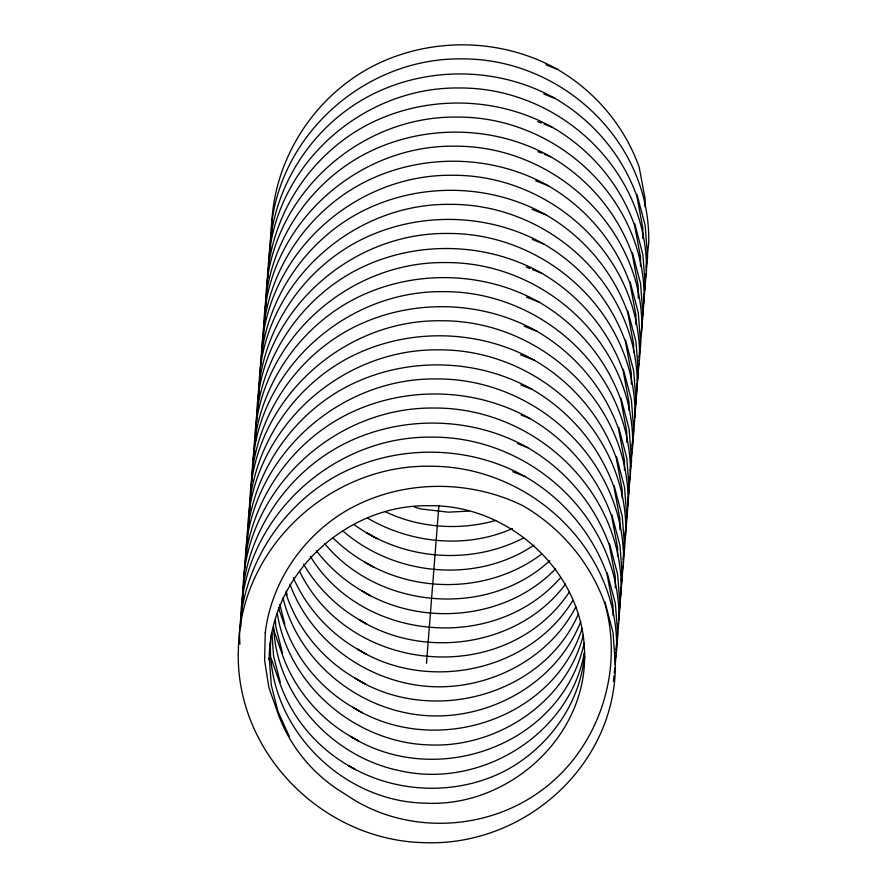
<?xml version="1.0" encoding="UTF-8"?>
<svg xmlns="http://www.w3.org/2000/svg" width="887" height="887" viewBox="0 0 887 887"><rect width="100%" height="100%" fill="white"/><g stroke="black" fill="none" stroke-linecap="round" stroke-linejoin="round"><path stroke-width="1.33" d="M426.481 663.332L438.877 505.956M270.735 641.19L270.313 645.237L270.446 643.618C268.007 727.673 341.972 801.87 425.394 803.134C506.865 807.58 584.788 739.215 584.633 656.369L584.5 657.988C586.673 574.964 510.757 504.259 428.975 505.745C345.608 503.993 269.16 575.707 269.171 659.784L269.293 658.165L271.289 685.207L277.997 711.518L289.217 736.31M271.012 638.496L271.577 633.107M584.622 652.832C581.362 702.559 548.887 747.464 505.424 770.648C456.495 796.027 395.458 793.688 348.236 765.481A157.42 153.129 4.5 0 1 280.159 684.032L271.2 658.476M646.179 267.175L646.756 261.709M647.033 258.971L648.73 242.317C650.47 141.221 561.659 58.475 462.16 58.897C361.452 57.267 271.078 141.321 270.446 243.005L270.723 250.023M644.461 287.2L644.893 283.097M645.326 278.995L645.891 273.518M646.179 270.79L647.588 256.864L645.137 225.309L637.01 194.619M643.463 300.383L644.173 293.542M644.461 290.803L646.446 271.411C648.175 170.315 559.364 87.569 459.865 87.99C359.168 86.361 268.783 170.415 268.162 272.109L268.329 277.764M642.598 312.191L643.175 306.725M643.463 303.986L645.304 285.958L642.842 254.403L634.726 223.712M641.744 323.999L642.31 318.533M642.598 315.794L644.15 300.505C645.891 199.409 557.08 116.663 457.581 117.084C356.873 115.454 266.499 199.508 265.867 301.203L266.045 306.858M640.026 344.023L640.458 339.921M640.88 335.818L643.008 315.051L640.558 283.496L632.431 252.806M639.028 357.206L639.594 351.729M640.026 347.626L641.866 329.598C643.596 228.502 554.785 145.756 455.286 146.189C354.589 144.548 264.204 228.602 263.583 330.297L263.849 337.304M638.163 369.014L638.74 363.548M639.017 360.809L640.724 344.145L638.263 312.59L630.147 281.911M636.445 389.027L637.021 383.561M637.309 380.822L637.875 375.356M638.163 372.618L639.571 358.692C641.312 257.596 552.501 174.85 453.002 175.282C352.294 173.641 261.92 257.707 261.288 359.39L261.366 363.703M635.591 400.846L636.156 395.369M636.445 392.642L638.429 373.239L635.979 341.683L627.852 311.004M634.593 414.029L635.159 408.552M635.591 404.45L637.287 387.785C639.017 286.689 550.206 203.955 450.707 204.376C349.999 202.735 259.625 286.8 259.004 388.484L259.37 396.844M632.874 434.042L633.44 428.576M633.728 425.838L634.305 420.371M634.582 417.633L636.134 402.343L633.684 370.777L625.568 340.098M632.01 445.851L632.586 440.384M632.874 437.646L634.992 416.89C636.733 315.794 547.922 233.048 448.423 233.469C347.715 231.84 257.341 315.894 256.709 417.577L256.786 421.89M631.156 457.67L631.721 452.193M632.01 449.465L633.85 431.437L631.389 399.882L623.273 369.192M629.293 479.058L629.582 476.319M630.147 470.853L630.724 465.376M631.145 461.273L632.708 445.984C634.438 344.888 545.627 262.142 446.128 262.563C345.42 260.933 255.046 344.988 254.425 446.671L254.691 453.689M628.439 490.866L629.005 485.4M629.293 482.661L629.859 477.184M630.147 474.456L631.555 460.53L629.105 428.975L620.989 398.285M627.575 502.674L628.151 497.208M628.428 494.469L630.413 475.077C632.154 373.981 543.343 291.235 443.844 291.657C343.136 290.027 252.762 374.081 252.13 475.776L252.307 481.43M626.721 514.493L627.286 509.016M627.575 506.289L629.271 489.624L626.81 458.069L618.694 427.379M624.858 535.881L625.424 530.404M625.712 527.665L626.289 522.199M626.71 518.097L628.129 504.171C629.859 403.075 541.048 320.329 441.549 320.761C340.841 319.12 250.467 403.175 249.846 504.869L250.012 510.524M623.993 547.689L624.57 542.223M624.858 539.484L626.976 518.718L624.526 487.163L616.41 456.483M623.14 559.497L623.705 554.031M623.993 551.293L625.834 533.264C627.575 432.169 538.764 349.423 439.253 349.855C338.557 348.214 248.183 432.279 247.551 533.963L247.928 542.323M621.277 580.885L621.565 578.147M622.275 571.317L622.851 565.839M623.14 563.112L624.692 547.811L622.231 516.256L614.114 485.577M620.423 592.704L620.989 587.227M621.277 584.489L621.854 579.023M622.275 574.92L623.55 562.358C625.28 461.262 536.469 378.527 436.969 378.949C336.262 377.308 245.887 461.373 245.267 563.057L245.333 567.37M619.558 604.513L620.135 599.047M620.423 596.308L622.397 576.905L619.946 545.35L611.819 514.671M618.705 616.321L619.126 612.218M619.558 608.116L621.255 591.463C622.996 490.367 534.185 407.621 434.674 408.042C333.978 406.412 243.603 490.467 242.971 592.15L243.348 600.51M616.842 637.709L617.419 632.243M617.84 628.14L618.416 622.663M618.694 619.935L620.113 606.009L617.651 574.454L609.535 543.764M615.988 649.528L616.554 644.051M616.842 641.312L618.971 620.556C620.7 519.46 531.89 436.714 432.39 437.136C331.683 435.506 241.308 519.56 240.687 621.244L240.854 626.909M615.123 661.336L615.7 655.859M615.977 653.131L617.818 635.103L615.367 603.548L607.24 572.858M613.405 681.349L613.981 675.883M614.27 673.144L614.835 667.678M615.123 664.94L616.676 649.65C618.416 548.554 529.606 465.808 430.095 466.229C329.399 464.6 239.024 548.654 238.392 650.348L238.27 651.956C235.975 753.628 323.522 840.676 424.274 842.65C523.518 846.619 614.591 766.734 615.401 665.815L613.072 632.642L604.956 601.951M582.149 628.395C552.668 721.275 433.477 757.864 352.815 707.294A157.42 153.129 4.5 0 1 284.738 625.845L278.463 607.95M583.347 634.959C566.483 701.983 497.917 747.686 429.973 744.947C356.718 743.228 289.084 686.593 277.343 613.782M584.156 642.864C562.391 744.958 436.836 790.284 350.52 736.387A157.42 153.129 4.5 0 1 282.443 654.939L273.484 629.371M584.189 653.42C569.099 735.179 480.299 788.887 400.425 770.825C332.692 757.387 276.345 696.483 273.628 626.688M575.896 606.73C549.618 658.043 491.476 688.434 434.552 686.749C371.742 684.764 311.792 643.674 289.982 584.311M578.324 614.203C542.212 696.772 429.862 725.522 355.099 678.2A157.42 153.129 4.5 0 1 287.022 596.751L285.681 592.915M580.741 621.665C553.943 689.498 475.443 727.85 405.004 712.638C347.405 700.675 296.835 655.615 282.986 597.838M565.562 584.056C519.15 646.346 424.895 660.238 359.678 620.013A157.42 153.129 4.5 0 1 303.531 564.11M569.221 592.239C504.703 688.345 349.644 674.22 299.562 571.328M572.869 600.432C529.406 671.803 427.512 692.869 357.394 649.107A157.42 153.129 4.5 0 1 293.287 577.625M549.829 560.673C487.03 618.682 378.616 609.158 324.653 543.587M555.561 568.866C506.144 619.869 421.957 627.442 361.974 590.908A157.42 153.129 4.5 0 1 316.36 550.727M560.296 577.98C494.247 653.198 362.328 641.423 310.262 556.216M533.919 545.183C476.53 583.857 394.959 576.151 343.18 531.169M541.835 553.92C491.21 592.206 418.309 594.379 364.269 561.815A157.42 153.129 4.5 0 1 332.969 537.877M512.398 528.563C466.229 549.064 410.892 543.52 367.695 518.174M523.74 537.888C474.822 563.267 413.785 560.928 366.553 532.721A157.42 153.129 4.5 0 1 353.957 524.55M495.733 520.447C459.355 530.792 418.997 527.976 384.88 511.5M468.791 511.089L448.301 512.176L421.037 508.972L414.44 507.031M546.059 64.895L557.479 69.397A188.909 183.764 4.5 0 1 639.172 167.144L645.049 198.566L645.082 206.804M543.775 93.989L555.195 98.501A188.909 183.764 4.5 0 1 636.888 196.238L642.753 227.671L642.809 238.636M537.677 121.586L541.48 123.082M544.019 124.091L552.9 127.595A188.909 183.764 4.5 0 1 634.593 225.331L640.469 256.764L640.514 266.366M537.932 151.677L541.735 153.185M544.274 154.183L550.616 156.689A188.909 183.764 4.5 0 1 632.309 254.425L638.174 285.858L638.23 298.198M535.637 180.782L548.321 185.782A188.909 183.764 4.5 0 1 630.014 283.518L635.89 314.952L635.935 324.553M532.078 209.376L546.037 214.876A188.909 183.764 4.5 0 1 627.73 312.623L633.595 344.045L633.628 352.272M532.322 239.468L543.742 243.969A188.909 183.764 4.5 0 1 625.435 341.717L631.3 373.139L631.356 384.115M526.235 267.065L530.038 268.561M532.577 269.57L541.447 273.074A188.909 183.764 4.5 0 1 623.151 370.81L629.016 402.243L629.049 410.47M526.479 297.156L539.163 302.168A188.909 183.764 4.5 0 1 620.856 399.904L626.721 431.337L626.776 442.303M524.184 326.25L536.868 331.261A188.909 183.764 4.5 0 1 618.572 428.998L624.437 460.431L624.481 470.032M520.625 354.844L534.584 360.355A188.909 183.764 4.5 0 1 616.277 458.091L622.142 489.524L622.186 497.751M520.88 384.947L532.289 389.448A188.909 183.764 4.5 0 1 613.992 487.185L619.858 518.618L619.902 529.594M521.124 415.038L530.005 418.542A188.909 183.764 4.5 0 1 611.697 516.289L617.563 547.711L617.607 555.938M517.564 443.633L527.71 447.647A188.909 183.764 4.5 0 1 609.402 545.383L615.279 576.816L615.323 587.782M512.741 471.729L525.426 476.74A188.909 183.764 4.5 0 1 607.118 574.477L612.984 605.91L613.028 615.5M557.479 69.397C499.813 36.899 426.425 36.711 368.438 68.543C311.082 100.353 272.686 162.698 271.599 228.458L271.865 235.476M555.195 98.501C497.529 65.993 424.13 65.804 366.143 97.637C308.787 129.458 270.402 191.792 269.304 257.552L269.382 261.865M552.9 127.595C495.234 95.086 421.846 94.898 363.858 126.73C306.503 158.551 268.107 220.885 267.02 286.656L267.386 295.016M550.616 156.689C492.95 124.18 419.551 124.003 361.563 155.824C304.208 187.645 265.823 249.979 264.725 315.75L264.803 320.063M548.321 185.782C490.655 153.274 417.267 153.096 359.279 184.917C301.913 216.738 263.528 279.083 262.441 344.843L262.707 351.851M546.037 214.876C488.36 182.378 414.972 182.19 356.984 214.011C299.629 245.832 261.244 308.177 260.146 373.937L260.323 379.603M543.742 243.969C486.076 211.472 412.688 211.283 354.7 243.105C297.333 274.926 258.949 337.271 257.862 403.031L258.028 408.696M541.447 273.074C483.781 240.565 410.393 240.377 352.405 272.209C295.049 304.03 256.665 366.364 255.567 432.124L255.944 440.484M539.163 302.168C481.497 269.659 408.109 269.471 350.121 301.303C292.754 333.124 254.369 395.458 253.283 461.229L253.349 465.542M536.868 331.261C479.202 298.753 405.814 298.564 347.826 330.396C290.47 362.218 252.085 424.551 250.988 490.323L251.354 498.682M534.584 360.355C476.918 327.846 403.53 327.669 345.542 359.49C288.175 391.311 249.79 453.656 248.693 519.416L248.77 523.729M532.289 389.448C474.623 356.951 401.234 356.762 343.247 388.584C285.891 420.405 247.506 482.75 246.409 548.51L246.575 554.175M530.005 418.542C472.339 386.045 398.95 385.856 340.963 417.677C283.596 449.498 245.211 511.843 244.113 577.603L244.391 584.611M527.71 447.647C470.043 415.138 396.655 414.95 338.668 446.782C281.312 478.603 242.927 540.937 241.829 606.697L241.896 611.01M525.426 476.74C467.759 444.232 394.371 444.043 336.373 475.875C279.017 507.697 240.632 570.031 239.534 635.802L239.911 644.15M377.308 538.908L366.553 532.721L375.811 538.065M373.826 567.325L364.269 561.815L372.363 566.494M370.345 595.731L361.974 590.908L370.079 595.587M366.852 624.138L359.678 620.013L366.63 624.016M365.766 653.919L357.394 649.107L366.653 654.44M365.865 684.387L355.099 678.2L364.357 683.544M362.373 712.793L352.815 707.294L362.073 712.638M358.891 741.21L350.52 736.387L358.625 741.066M355.41 769.617L348.236 765.481L355.177 769.495M286.146 591.186L287.155 595.133M279.826 604.49L284.86 624.226M282.576 653.32L275.868 627.009L275.369 620.257M280.281 682.425L273.573 656.103L271.888 633.13M265.246 632.786L264.614 660.516L268.905 687.569L277.864 713.137A157.42 153.129 4.5 0 0 345.941 794.586C401.756 833.47 480.011 832.316 535.959 794.308C596.74 753.695 625.036 673.588 604.823 603.57A188.909 183.764 4.5 0 0 523.13 505.834C465.963 477.627 395.025 479.823 340.863 514.028C300.061 540.449 271.112 584.289 265.246 632.786"/></g></svg>
